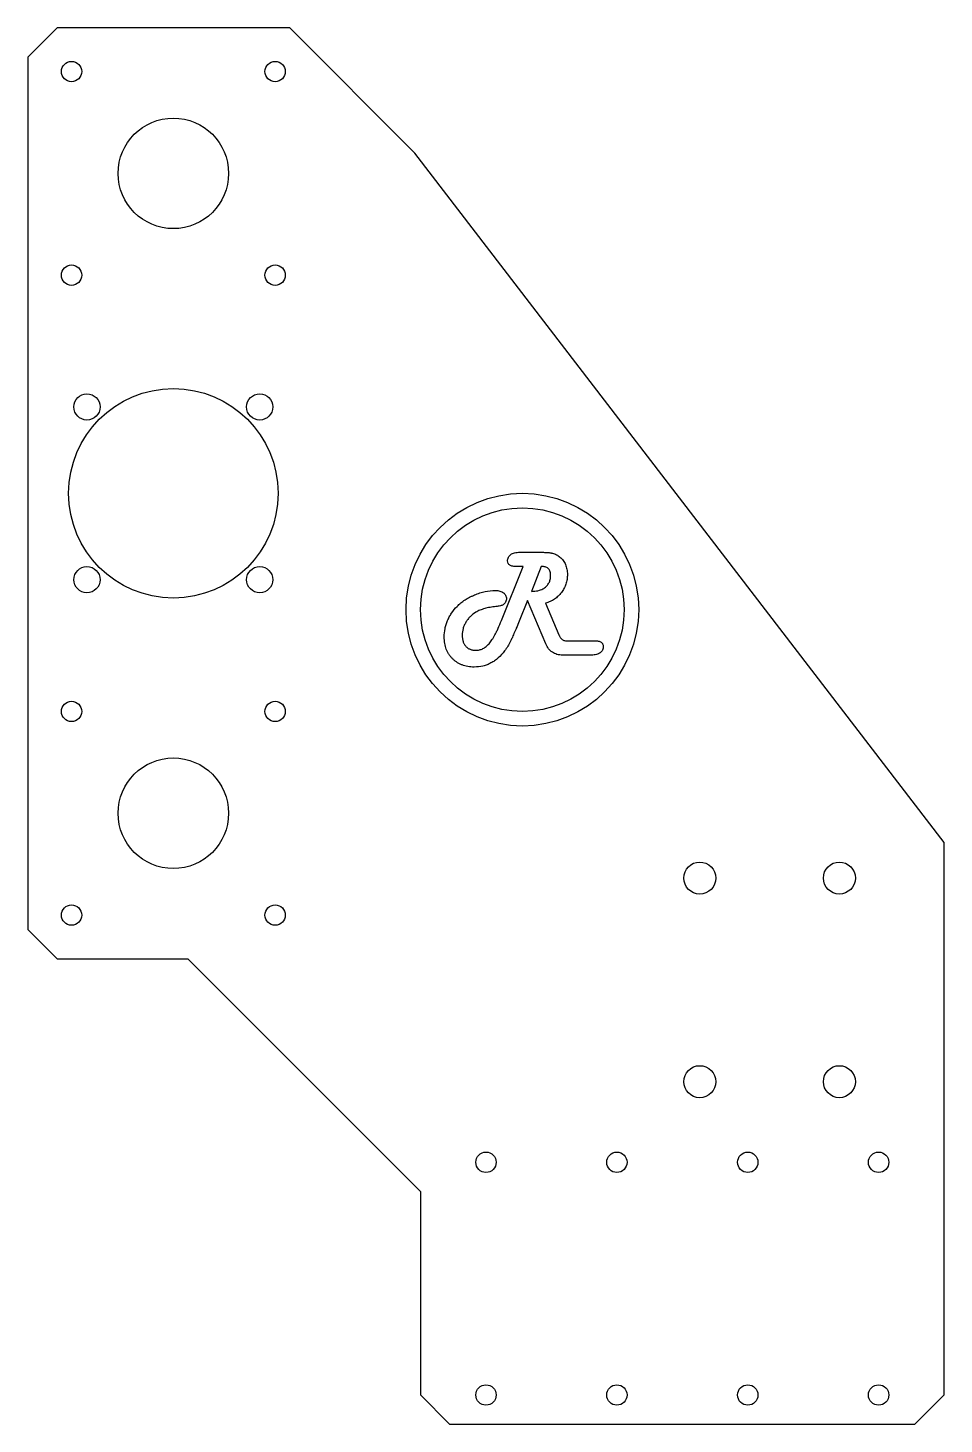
# Model space of a CAD drawing. Header units: millimetres. Extents: x 0 to 158, y 0 to 240.
import ezdxf

# ---------------------------------------------------------------- set-up
doc = ezdxf.new("R2010")
doc.units = ezdxf.units.MM

msp = doc.modelspace()

# ---------------------------------------------------------------- linework, layer by layer
at = {"color": 7, "linetype": 'Continuous', "lineweight": 25}
for p, q in [((5, 240), (0, 235)), ((45, 240), (5, 240)), ((66.54, 218.46), (45, 240)), ((0, 235), (0, 85)), ((157.5, 100), (66.54, 218.46)), ((84.54, 149.86), (88.14, 149.86)), ((81.4, 138.12), (85.16, 147.4)), ((85.16, 147.4), (84.04, 147.4)), ((88.22, 147.4), (86.56, 143.14)), ((88.45, 147.4), (88.22, 147.4)), ((86.56, 143.14), (86.87, 143.16)), ((85.91, 141.55), (84.45, 138.01)), ((89.04, 134.11), (85.91, 141.55)), ((89, 141.12), (91.28, 135.7)), ((92.44, 134.66), (97.4, 134.66)), ((96.89, 132.19), (91.9, 132.19)), ((157.5, 5), (157.5, 100)), ((0, 85), (5, 80)), ((5, 80), (27.5, 80)), ((27.5, 80), (67.5, 40)), ((67.5, 40), (67.5, 5)), ((67.5, 5), (72.5, 0)), ((152.5, 0), (157.5, 5)), ((72.5, 0), (152.5, 0))]:
    msp.add_line(p, q, dxfattribs=at)
for centre, radius in [((7.5, 232.5), 1.75), ((42.5, 232.5), 1.75), ((25, 215), 9.5), ((7.5, 197.5), 1.75), ((42.5, 197.5), 1.75), ((25, 160), 18), ((10.15, 174.85), 2.25), ((39.85, 174.85), 2.25), ((85, 140), 20), ((85, 140), 17.5), ((10.15, 145.15), 2.25), ((39.85, 145.15), 2.25), ((7.5, 122.5), 1.75), ((42.5, 122.5), 1.75), ((25, 105), 9.5), ((115.5, 93.86), 2.75), ((139.5, 93.86), 2.75), ((7.5, 87.5), 1.75), ((42.5, 87.5), 1.75), ((115.5, 58.86), 2.75), ((139.5, 58.86), 2.75), ((78.75, 45), 1.75), ((101.25, 45), 1.75), ((123.75, 45), 1.75), ((146.25, 45), 1.75), ((78.75, 5), 1.75), ((101.25, 5), 1.75), ((123.75, 5), 1.75), ((146.25, 5), 1.75)]:
    msp.add_circle(centre, radius, dxfattribs=at)
for points, knots in [([(82.46, 148.38), (82.46, 148.59), (82.52, 148.92), (82.76, 149.27), (83.01, 149.49), (83.31, 149.66), (83.82, 149.83), (84.25, 149.86), (84.54, 149.86)], [0, 0, 0, 0, 0.225577, 0.331468, 0.441839, 0.560987, 0.691581, 1, 1, 1, 1]), ([(88.14, 149.86), (88.36, 149.86), (88.68, 149.86), (89.08, 149.84), (89.35, 149.82), (89.6, 149.8), (89.83, 149.77), (90.03, 149.74), (90.26, 149.69), (90.54, 149.6), (90.98, 149.4), (91.28, 149.18), (91.47, 149.02)], [0, 0, 0, 0, 0.186539, 0.270323, 0.346944, 0.417291, 0.481503, 0.538642, 0.58986, 0.687124, 0.786446, 1, 1, 1, 1]), ([(91.47, 149.02), (91.68, 148.85), (91.96, 148.56), (92.25, 148.11), (92.43, 147.75), (92.57, 147.36), (92.7, 146.79), (92.74, 146.35), (92.74, 146.05)], [0, 0, 0, 0, 0.240162, 0.358943, 0.478313, 0.600702, 0.727865, 1, 1, 1, 1]), ([(84.04, 147.4), (83.81, 147.4), (83.48, 147.41), (83.09, 147.53), (82.86, 147.63), (82.68, 147.77), (82.51, 148.01), (82.46, 148.23), (82.46, 148.38)], [0, 0, 0, 0, 0.332106, 0.465757, 0.584151, 0.689755, 0.789525, 1, 1, 1, 1]), ([(89.86, 145.83), (89.85, 146.06), (89.84, 146.39), (89.67, 146.78), (89.52, 147.01), (89.31, 147.19), (88.96, 147.36), (88.66, 147.39), (88.45, 147.4)], [0, 0, 0, 0, 0.287667, 0.407524, 0.519364, 0.626887, 0.74055, 1, 1, 1, 1]), ([(88.7, 143.66), (88.88, 143.78), (89.13, 144), (89.41, 144.34), (89.58, 144.6), (89.7, 144.88), (89.83, 145.29), (89.86, 145.61), (89.86, 145.83)], [0, 0, 0, 0, 0.261035, 0.38539, 0.506092, 0.625264, 0.745466, 1, 1, 1, 1]), ([(92.74, 146.05), (92.74, 145.76), (92.71, 145.34), (92.6, 144.79), (92.48, 144.4), (92.34, 144.01), (92.16, 143.64), (91.95, 143.29), (91.71, 142.94), (91.45, 142.62), (91.16, 142.32), (90.85, 142.05), (90.52, 141.8), (90.17, 141.59), (89.67, 141.33), (89.27, 141.2), (89, 141.12)], [0, 0, 0, 0, 0.127773, 0.18972, 0.251391, 0.312744, 0.374218, 0.436249, 0.499658, 0.562701, 0.625112, 0.686628, 0.747969, 0.80967, 0.871782, 1, 1, 1, 1]), ([(73.79, 140.57), (73.99, 140.78), (74.32, 141.07), (74.78, 141.43), (75.14, 141.68), (75.53, 141.92), (75.93, 142.14), (76.36, 142.35), (76.94, 142.61), (77.68, 142.88), (78.87, 143.19), (79.77, 143.28), (80.37, 143.29)], [0, 0, 0, 0, 0.118311, 0.178612, 0.239741, 0.301877, 0.364805, 0.429653, 0.495748, 0.627087, 0.754192, 1, 1, 1, 1]), ([(80.37, 143.29), (80.63, 143.29), (81, 143.25), (81.45, 143.08), (81.73, 142.92), (81.96, 142.71), (82.19, 142.4), (82.26, 142.1), (82.26, 141.91)], [0, 0, 0, 0, 0.295207, 0.426616, 0.552589, 0.670394, 0.779134, 1, 1, 1, 1]), ([(82.26, 141.91), (82.26, 141.71), (82.17, 141.28), (81.87, 140.97), (81.7, 140.85)], [0, 0, 0, 0, 0.49421, 1, 1, 1, 1]), ([(86.87, 143.16), (87.23, 143.18), (87.87, 143.27), (88.47, 143.5), (88.7, 143.66)], [0, 0, 0, 0, 0.565914, 1, 1, 1, 1]), ([(71.57, 135.29), (71.57, 135.77), (71.64, 136.5), (71.87, 137.44), (72.12, 138.12), (72.43, 138.77), (72.95, 139.62), (73.44, 140.21), (73.79, 140.57)], [0, 0, 0, 0, 0.248969, 0.370388, 0.491666, 0.61436, 0.738939, 1, 1, 1, 1]), ([(77.01, 139.55), (76.66, 139.33), (76.16, 138.96), (75.62, 138.34), (75.28, 137.84), (75, 137.31), (74.73, 136.59), (74.65, 136.01), (74.65, 135.63)], [0, 0, 0, 0, 0.26016, 0.38737, 0.514953, 0.64007, 0.761747, 1, 1, 1, 1]), ([(80.46, 140.53), (80.11, 140.5), (79.62, 140.43), (78.97, 140.31), (78.53, 140.19), (78.11, 140.06), (77.6, 139.87), (77.24, 139.68), (77.01, 139.55)], [0, 0, 0, 0, 0.284631, 0.417966, 0.544881, 0.666184, 0.781379, 1, 1, 1, 1]), ([(81.7, 140.85), (81.55, 140.76), (81.14, 140.61), (80.71, 140.56), (80.46, 140.53)], [0, 0, 0, 0, 0.395487, 1, 1, 1, 1]), ([(76.98, 133.01), (77.19, 133.01), (77.51, 133.05), (77.92, 133.17), (78.22, 133.29), (78.5, 133.45), (78.77, 133.64), (79.03, 133.87), (79.28, 134.14), (79.53, 134.45), (79.78, 134.81), (80.04, 135.23), (80.3, 135.7), (80.57, 136.23), (80.95, 137.03), (81.22, 137.67), (81.4, 138.12)], [0, 0, 0, 0, 0.090235, 0.134013, 0.178156, 0.223242, 0.26945, 0.317665, 0.368016, 0.423104, 0.484198, 0.552525, 0.62809, 0.709968, 0.799265, 1, 1, 1, 1]), ([(84.45, 138.01), (84.29, 137.61), (84.05, 137.06), (83.76, 136.35), (83.56, 135.89), (83.39, 135.49), (83.23, 135.13), (83.09, 134.83), (82.73, 134.06), (82.34, 133.43), (81.95, 132.91)], [0, 0, 0, 0, 0.222185, 0.318727, 0.405862, 0.483375, 0.551268, 0.609785, 0.658459, 1, 1, 1, 1]), ([(76.72, 130.14), (76.35, 130.13), (75.81, 130.18), (75.12, 130.32), (74.64, 130.49), (74.19, 130.68), (73.76, 130.93), (73.36, 131.22), (72.99, 131.55), (72.66, 131.92), (72.37, 132.32), (72.12, 132.75), (71.92, 133.2), (71.76, 133.68), (71.62, 134.38), (71.57, 134.92), (71.57, 135.29)], [0, 0, 0, 0, 0.133874, 0.197237, 0.25836, 0.318748, 0.378465, 0.438536, 0.499325, 0.560115, 0.620185, 0.680099, 0.740487, 0.801982, 0.865345, 1, 1, 1, 1]), ([(74.65, 135.63), (74.65, 135.44), (74.67, 135.16), (74.74, 134.8), (74.81, 134.55), (74.89, 134.32), (75, 134.1), (75.13, 133.9), (75.27, 133.71), (75.44, 133.55), (75.61, 133.4), (75.81, 133.29), (76.01, 133.19), (76.24, 133.11), (76.55, 133.04), (76.8, 133.01), (76.98, 133.01)], [0, 0, 0, 0, 0.145646, 0.213279, 0.278252, 0.34064, 0.401965, 0.461828, 0.520749, 0.579266, 0.636923, 0.694115, 0.751811, 0.810317, 0.87113, 1, 1, 1, 1]), ([(91.28, 135.7), (91.35, 135.55), (91.46, 135.32), (91.64, 135.07), (91.79, 134.92), (91.94, 134.8), (92.15, 134.69), (92.33, 134.66), (92.44, 134.66)], [0, 0, 0, 0, 0.311956, 0.446334, 0.568189, 0.682815, 0.790215, 1, 1, 1, 1]), ([(97.4, 134.66), (97.62, 134.66), (97.93, 134.64), (98.31, 134.53), (98.53, 134.43), (98.69, 134.29), (98.86, 134.05), (98.9, 133.83), (98.9, 133.69)], [0, 0, 0, 0, 0.32659, 0.459112, 0.576588, 0.681578, 0.783181, 1, 1, 1, 1]), ([(81.95, 132.91), (81.62, 132.47), (81.08, 131.86), (80.25, 131.21), (79.61, 130.82), (78.94, 130.51), (77.98, 130.22), (77.22, 130.13), (76.72, 130.14)], [0, 0, 0, 0, 0.266868, 0.391651, 0.513115, 0.632846, 0.752287, 1, 1, 1, 1]), ([(91.9, 132.19), (91.58, 132.19), (91.11, 132.24), (90.53, 132.45), (90.15, 132.66), (89.8, 132.94), (89.39, 133.4), (89.17, 133.82), (89.04, 134.11)], [0, 0, 0, 0, 0.260551, 0.381012, 0.498071, 0.615928, 0.736858, 1, 1, 1, 1]), ([(98.9, 133.69), (98.9, 133.47), (98.85, 133.15), (98.62, 132.79), (98.38, 132.57), (98.09, 132.4), (97.59, 132.23), (97.18, 132.19), (96.89, 132.19)], [0, 0, 0, 0, 0.229542, 0.337222, 0.44802, 0.566565, 0.695439, 1, 1, 1, 1])]:
    msp.add_open_spline(points, degree=3, knots=knots, dxfattribs=at)

doc.saveas('drawing.dxf')
